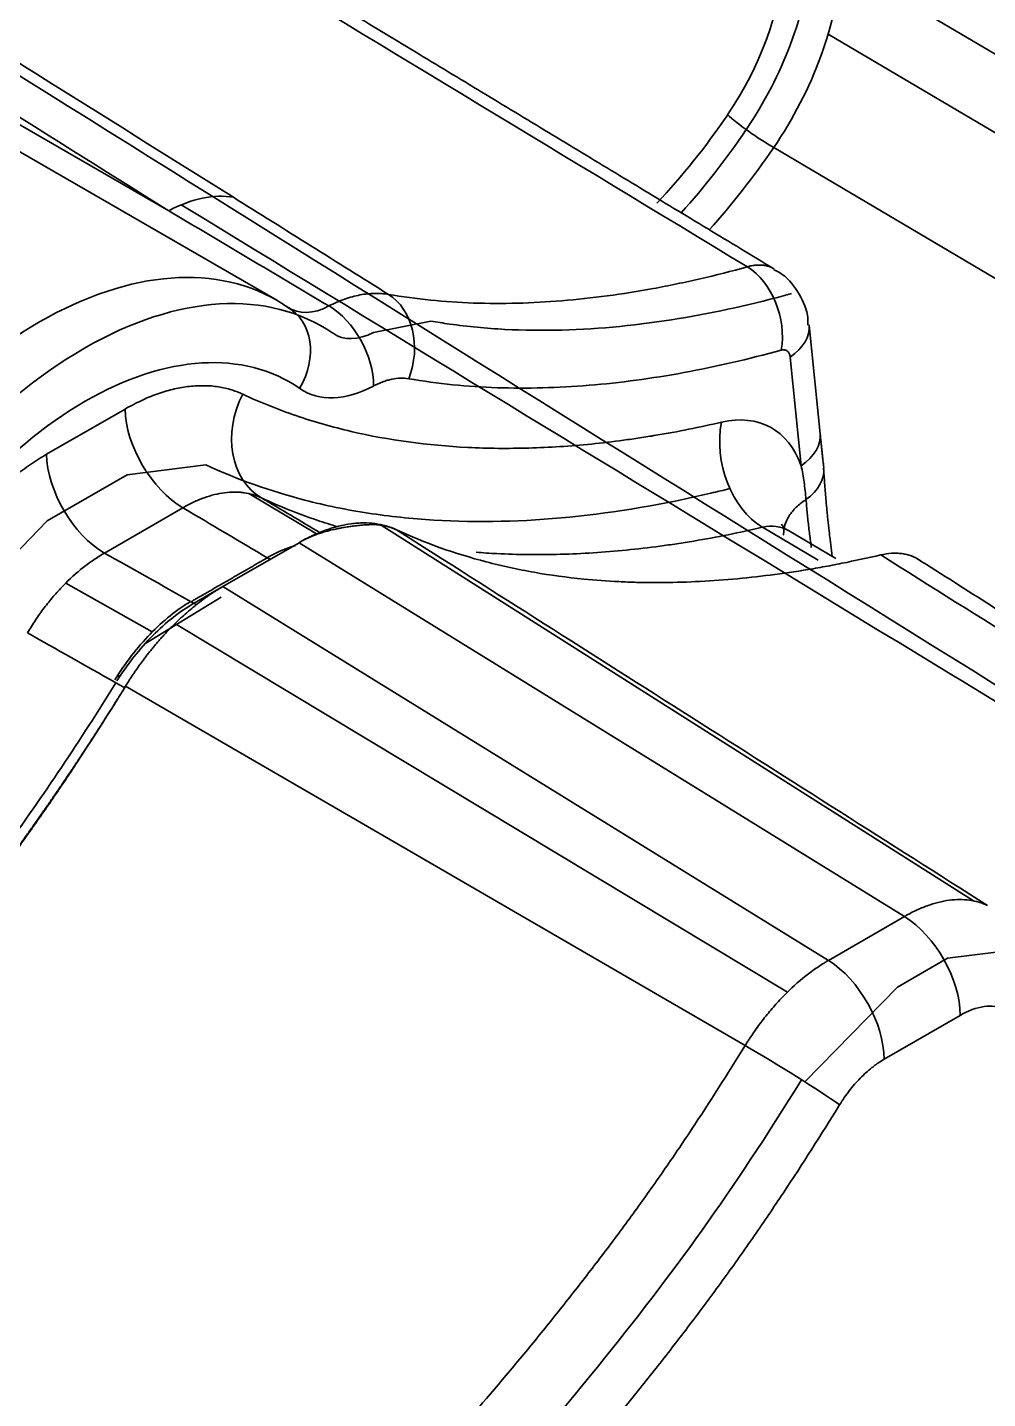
# Model space of a CAD drawing. Header units: millimetres. Extents: x 83 to 1196, y -164 to 735.
# Drawn here: x 1083.37 to 1095.13, y 12.49 to 29.28 of the extents above; entities that cross this region are included whole.
import ezdxf

# ---------------------------------------------------------------- set-up
doc = ezdxf.new("R2010")
doc.units = ezdxf.units.MM
doc.layers.add('1', color=7, linetype='Continuous', true_color=0xffffff)

msp = doc.modelspace()

# ---------------------------------------------------------------- linework, layer by layer
at = {"layer": '1', "color": 7, "linetype": 'Continuous', "lineweight": 35}
for p, q in [((1085.102, 27.039), (1040.562, 52.754)), ((1086.426, 25.943), (1040.468, 52.477)), ((1093.339, 30.071), (1099.925, 26.175)), ((1099.873, 25.245), (1093.18, 29.203)), ((1092.512, 27.814), (1099.314, 23.791)), ((1087.611, 25.549), (1088.314, 25.688)), ((1093.08, 24.309), (1092.945, 25.64)), ((1092.848, 23.917), (1092.713, 25.248)), ((1083.606, 24.056), (1084.567, 24.61)), ((1085.555, 23.928), (1084.594, 23.806)), ((1083.615, 23.241), (1084.594, 23.806)), ((1086.913, 23.083), (1086.083, 23.575)), ((1084.316, 22.846), (1085.277, 23.401)), ((1083.615, 23.241), (1082.681, 22.273)), ((1087.704, 23.188), (1094.96, 18.586)), ((1093.054, 22.761), (1092.375, 23.163)), ((1093.271, 22.779), (1092.692, 23.122)), ((1085.766, 22.436), (1086.698, 22.974)), ((1094.112, 18.394), (1086.698, 22.974)), ((1086.31, 22.789), (1086.343, 22.77)), ((1083.841, 22.477), (1084.901, 21.881)), ((1085.412, 22.232), (1085.766, 22.436)), ((1093.181, 17.857), (1085.766, 22.436)), ((1085.744, 22.307), (1084.811, 21.735)), ((1085.409, 22.233), (1085.377, 22.251)), ((1092.68, 17.468), (1085.179, 21.982)), ((1084.512, 21.348), (1084.469, 21.335)), ((1092.162, 16.815), (1084.574, 21.218)), ((1093.181, 17.857), (1094.112, 18.394)), ((1094.639, 17.883), (1095.469, 17.986)), ((1094.639, 17.883), (1094.029, 17.531)), ((1092.893, 16.369), (1094.029, 17.531)), ((1094.795, 17.184), (1093.863, 16.647))]:
    msp.add_line(p, q, dxfattribs=at)
for centre, major_axis, ratio, start_param, end_param in [((1090.858, 29.258), (1.222, 2.196), 0.587334, 4.56012, 5.401189), ((1090.858, 29.27), (1.467, 2.635), 0.587334, 4.565543, 5.355421), ((1091.213, 29.06), (1.478, 2.628), 0.584525, 4.562807, 5.403875), ((1089.551, 30.509), (2.689, 4.831), 0.587334, 4.30161, 4.56012), ((1092.303, 28.018), (-0.415, 0.283), 0.122232, 0.63326, 2.180303), ((1089.551, 30.522), (2.934, 5.27), 0.587334, 4.343478, 4.562832), ((1089.906, 30.311), (2.945, 5.263), 0.585932, 4.344057, 4.56147), ((1085.102, 25.398), (1.069, 1.702), 0.601127, 0.241982, 0.807342), ((1083.602, 20.9), (2.789, 5.062), 0.590212, 6.271418, 7.88788), ((1092.035, 25.644), (0.215, -0.775), 0.698293, 0.974469, 2.495835), ((1084.17, 20.572), (2.773, 5.071), 0.59226, 6.224569, 7.881745), ((1083.602, 20.9), (2.789, 5.062), 0.590212, 6.225709, 6.271418), ((1087.06, 26.729), (0.465, 0.892), 0.603859, 3.070029, 3.860704), ((1087.042, 25.204), (0.376, -0.711), 0.599593, 0.833144, 2.377782), ((1087.473, 25.293), (-0.136, -0.792), 0.789605, 1.306235, 2.83251), ((1086.138, 25.175), (-0.454, -0.663), 0.804327, 1.651243, 3.204393), ((1087.629, 26.4), (0.482, 0.882), 0.59226, 3.077156, 3.861156), ((1092.145, 25.559), (-0.8, -0.081), 0.610186, 2.297202, 3.144041), ((1084.17, 20.59), (2.387, 4.366), 0.59226, 6.223704, 7.885876), ((1087.629, 26.418), (0.868, 1.588), 0.59226, 3.082111, 3.872786), ((1086.72, 24.404), (0.426, 0.91), 0.805177, 1.519887, 3.06218), ((1085.277, 24.222), (-0.502, 0.87), 0.57735, 0.811578, 2.356194), ((1091.508, 22.622), (0.964, 1.765), 0.592254, 5.797725, 6.768466), ((1092.583, 24.061), (-0.227, 0.979), 0.712502, 1.004846, 2.538805), ((1092.28, 24.228), (-0.8, -0.081), 0.610186, 2.297202, 3.141593), ((1084.316, 23.667), (-0.502, 0.87), 0.57735, 0.811578, 2.356194), ((1092.323, 23.804), (-0.8, -0.08), 0.610891, 2.325254, 3.146871), ((1092.218, 22.233), (0.45, 0.901), 0.613204, 6.239531, 6.745067), ((1094.088, 17.593), (0.5, -0.866), 0.577353, 0.785401, 2.32129), ((1093.156, 17.055), (0.5, -0.866), 0.57735, 0.785398, 2.321288), ((1092.611, 16.497), (0.851, -0.526), 0.041993, 0.616103, 2.151994)]:
    msp.add_ellipse(centre, major_axis=major_axis, ratio=ratio, start_param=start_param, end_param=end_param, dxfattribs=at)
for points, degree, knots in [([(1076.025, 33.238), (1077.13, 32.544), (1078.235, 31.85), (1084.697, 27.799), (1090.064, 24.447), (1095.44, 21.101)], 3, [0, 0, 0, 0, 0.17119, 0.17119, 1, 1, 1, 1]), ([(1095.44, 21.101), (1095.715, 20.93), (1095.99, 20.759), (1096.915, 20.183), (1097.564, 19.778), (1098.857, 18.971), (1099.5, 18.569), (1100.456, 17.968), (1100.773, 17.769), (1101.242, 17.472), (1101.398, 17.373), (1101.705, 17.177), (1101.858, 17.079), (1102.077, 16.936), (1102.149, 16.889), (1102.249, 16.822), (1102.283, 16.799), (1102.309, 16.777), (1102.314, 16.773), (1102.311, 16.772), (1102.307, 16.773), (1102.296, 16.778), (1102.289, 16.781), (1102.255, 16.798), (1102.229, 16.812), (1102.154, 16.854), (1102.106, 16.882), (1102.011, 16.936), (1101.965, 16.963), (1101.826, 17.044), (1101.735, 17.098), (1101.284, 17.365), (1100.933, 17.575), (1099.884, 18.205), (1099.195, 18.622), (1097.822, 19.453), (1097.139, 19.868), (1095.096, 21.11), (1093.741, 21.934), (1090.002, 24.213), (1087.626, 25.664), (1085.256, 27.112)], 3, [0, 0, 0, 0, 0.035281, 0.035281, 0.118924, 0.118924, 0.202567, 0.202567, 0.244388, 0.244388, 0.265299, 0.265299, 0.28621, 0.28621, 0.296665, 0.296665, 0.301893, 0.301893, 0.3032, 0.3032, 0.303853, 0.303853, 0.304507, 0.304507, 0.307121, 0.307121, 0.312348, 0.312348, 0.317576, 0.317576, 0.328032, 0.328032, 0.369853, 0.369853, 0.453496, 0.453496, 0.537139, 0.537139, 0.704425, 0.704425, 1, 1, 1, 1]), ([(1092.519, 26.325), (1092.505, 26.334), (1092.491, 26.341), (1092.462, 26.353), (1092.448, 26.358), (1092.419, 26.366), (1092.404, 26.369), (1092.358, 26.375), (1092.326, 26.376), (1092.276, 26.371), (1092.259, 26.369), (1092.224, 26.362), (1092.207, 26.358), (1092.189, 26.353)], 3, [0, 0, 0, 0, 0.155137, 0.155137, 0.295947, 0.295947, 0.436758, 0.436758, 0.718379, 0.718379, 0.859189, 0.859189, 1, 1, 1, 1]), ([(1092.189, 26.353), (1091.995, 26.299), (1091.803, 26.25), (1091.515, 26.184), (1091.419, 26.163), (1091.229, 26.123), (1091.133, 26.104), (1090.659, 26.017), (1090.285, 25.967), (1089.55, 25.907), (1089.189, 25.897), (1088.48, 25.922), (1088.133, 25.956), (1087.793, 26.015)], 3, [0, 0, 0, 0, 0.125, 0.125, 0.1875, 0.1875, 0.25, 0.25, 0.5, 0.5, 0.75, 0.75, 1, 1, 1, 1]), ([(1092.931, 25.639), (1092.932, 25.681), (1092.926, 25.827), (1092.811, 26.058), (1092.657, 26.25), (1092.538, 26.306), (1092.513, 26.316)], 3, [0, 0, 0, 0, 0.148477, 0.526427, 0.906859, 1, 1, 1, 1]), ([(1087.793, 26.015), (1087.738, 26.024), (1087.681, 26.029), (1087.565, 26.026), (1087.506, 26.02), (1087.414, 26.002), (1087.383, 25.995), (1087.32, 25.977), (1087.289, 25.967), (1087.193, 25.934), (1087.13, 25.906), (1087.065, 25.873)], 3, [0, 0, 0, 0, 0.25, 0.25, 0.5, 0.5, 0.625, 0.625, 0.75, 0.75, 1, 1, 1, 1]), ([(1088.314, 25.688), (1088.39, 25.675), (1088.466, 25.663), (1088.764, 25.62), (1088.99, 25.599), (1089.448, 25.575), (1089.682, 25.572), (1090.388, 25.591), (1090.866, 25.639), (1091.804, 25.793), (1092.265, 25.896), (1092.731, 26.025)], 3, [0, 0, 0, 0, 0.056057, 0.056057, 0.216668, 0.216668, 0.377279, 0.377279, 0.698501, 0.698501, 1, 1, 1, 1]), ([(1092.603, 25.333), (1092.2, 25.221), (1091.802, 25.129), (1091.017, 24.985), (1090.631, 24.933), (1089.869, 24.87), (1089.494, 24.86), (1088.758, 24.885), (1088.396, 24.921), (1088.041, 24.982)], 3, [0, 0, 0, 0, 0.25, 0.25, 0.5, 0.5, 0.75, 0.75, 1, 1, 1, 1]), ([(1092.713, 25.248), (1092.712, 25.256), (1092.711, 25.264), (1092.707, 25.278), (1092.705, 25.285), (1092.699, 25.298), (1092.695, 25.303), (1092.687, 25.313), (1092.678, 25.322), (1092.668, 25.329), (1092.656, 25.333), (1092.65, 25.335), (1092.638, 25.337), (1092.631, 25.337), (1092.618, 25.336), (1092.611, 25.335), (1092.603, 25.333)], 3, [0, 0, 0, 0, 0.125, 0.125, 0.25, 0.25, 0.375, 0.375, 0.5, 0.625, 0.625, 0.75, 0.75, 0.875, 0.875, 1, 1, 1, 1]), ([(1084.567, 24.61), (1084.632, 24.648), (1084.698, 24.682), (1084.796, 24.728), (1084.828, 24.743), (1084.893, 24.77), (1084.926, 24.782), (1085.022, 24.816), (1085.149, 24.855), (1085.335, 24.889), (1085.456, 24.897), (1085.545, 24.897), (1085.574, 24.896), (1085.632, 24.893), (1085.661, 24.89), (1085.746, 24.878), (1085.801, 24.866), (1085.881, 24.843), (1085.907, 24.834), (1085.959, 24.815), (1085.984, 24.804), (1086.009, 24.792)], 3, [0, 0, 0, 0, 0.125, 0.125, 0.1875, 0.1875, 0.25, 0.25, 0.375, 0.5, 0.625, 0.625, 0.6875, 0.6875, 0.75, 0.75, 0.875, 0.875, 0.9375, 0.9375, 1, 1, 1, 1]), ([(1088.041, 24.982), (1088.008, 24.987), (1087.975, 24.989), (1087.906, 24.988), (1087.871, 24.983), (1087.817, 24.972), (1087.798, 24.968), (1087.761, 24.957), (1087.742, 24.951), (1087.686, 24.93), (1087.648, 24.913), (1087.61, 24.893)], 3, [0, 0, 0, 0, 0.25, 0.25, 0.5, 0.5, 0.625, 0.625, 0.75, 0.75, 1, 1, 1, 1]), ([(1086.009, 24.792), (1086.222, 24.693), (1086.439, 24.606), (1086.882, 24.454), (1087.108, 24.39), (1087.798, 24.229), (1088.274, 24.165), (1089.01, 24.128), (1089.259, 24.126), (1089.764, 24.14), (1090.021, 24.156), (1090.41, 24.195), (1090.541, 24.211), (1090.739, 24.238), (1090.805, 24.247), (1090.937, 24.267), (1091.269, 24.32), (1091.603, 24.387), (1091.873, 24.45)], 3, [0, 0, 0, 0, 0.125, 0.125, 0.25, 0.25, 0.5, 0.5, 0.625, 0.625, 0.75, 0.75, 0.8125, 0.8125, 0.84375, 0.84375, 0.875, 1, 1, 1, 1]), ([(1082.192, 22.588), (1082.239, 22.668), (1082.289, 22.746), (1082.366, 22.86), (1082.392, 22.898), (1082.446, 22.972), (1082.473, 23.009), (1082.555, 23.117), (1082.611, 23.187), (1082.698, 23.288), (1082.727, 23.321), (1082.786, 23.386), (1082.816, 23.419), (1082.907, 23.512), (1083.029, 23.631), (1083.217, 23.792), (1083.345, 23.887), (1083.442, 23.954), (1083.475, 23.975), (1083.54, 24.017), (1083.573, 24.037), (1083.606, 24.056)], 3, [0, 0, 0, 0, 0.125, 0.125, 0.1875, 0.1875, 0.25, 0.25, 0.375, 0.375, 0.4375, 0.4375, 0.5, 0.5, 0.625, 0.75, 0.875, 0.875, 0.9375, 0.9375, 1, 1, 1, 1]), ([(1091.975, 23.637), (1091.897, 23.617), (1091.819, 23.598), (1090.573, 23.305), (1089.44, 23.185), (1088.076, 23.267), (1087.807, 23.296), (1087.28, 23.377), (1087.022, 23.43), (1086.349, 23.604), (1085.944, 23.747), (1085.555, 23.928)], 3, [0, 0, 0, 0, 0.033542, 0.033542, 0.537732, 0.537732, 0.663779, 0.663779, 0.789827, 0.789827, 1, 1, 1, 1]), ([(1092.907, 23.503), (1092.901, 23.575), (1092.893, 23.645), (1092.874, 23.783), (1092.862, 23.851), (1092.848, 23.917)], 3, [0, 0, 0, 0, 0.5, 0.5, 1, 1, 1, 1]), ([(1085.277, 23.401), (1085.32, 23.426), (1085.364, 23.449), (1085.429, 23.48), (1085.45, 23.49), (1085.494, 23.508), (1085.515, 23.516), (1085.622, 23.555), (1085.705, 23.575), (1085.827, 23.591), (1085.867, 23.594), (1085.927, 23.594), (1085.947, 23.593), (1085.985, 23.591), (1086.004, 23.589), (1086.061, 23.581), (1086.098, 23.573), (1086.151, 23.557), (1086.169, 23.551), (1086.203, 23.538), (1086.22, 23.531), (1086.237, 23.523)], 3, [0, 0, 0, 0, 0.125, 0.125, 0.1875, 0.1875, 0.25, 0.25, 0.5, 0.5, 0.625, 0.625, 0.6875, 0.6875, 0.75, 0.75, 0.875, 0.875, 0.9375, 0.9375, 1, 1, 1, 1]), ([(1086.237, 23.523), (1086.46, 23.419), (1086.687, 23.328), (1087.003, 23.22), (1087.089, 23.193), (1087.175, 23.167)], 3, [0, 0, 0, 0, 0.732198, 0.732198, 1, 1, 1, 1]), ([(1092.634, 23.065), (1092.633, 23.069), (1092.633, 23.074), (1092.632, 23.116), (1092.638, 23.154), (1092.661, 23.23), (1092.678, 23.267), (1092.725, 23.34), (1092.754, 23.375), (1092.823, 23.442), (1092.863, 23.474), (1092.907, 23.503)], 3, [0, 0, 0, 0, 0.028123, 0.028123, 0.271092, 0.271092, 0.514061, 0.514061, 0.757031, 0.757031, 1, 1, 1, 1]), ([(1092.972, 22.915), (1092.969, 22.941), (1092.961, 22.995), (1092.951, 23.078), (1092.941, 23.162), (1092.931, 23.246), (1092.923, 23.331), (1092.915, 23.417), (1092.91, 23.474), (1092.907, 23.503)], 3, [0, 0, 0, 0, 0.137, 0.280678, 0.42436, 0.56809, 0.711912, 0.855867, 1, 1, 1, 1]), ([(1087.89, 23.132), (1087.808, 23.17), (1087.721, 23.195), (1087.583, 23.214), (1087.536, 23.217), (1087.462, 23.216), (1087.438, 23.215), (1087.387, 23.212), (1087.362, 23.209), (1087.234, 23.192), (1087.13, 23.166), (1086.97, 23.108), (1086.916, 23.086), (1086.835, 23.048), (1086.807, 23.034), (1086.752, 23.005), (1086.725, 22.99), (1086.698, 22.974)], 3, [0, 0, 0, 0, 0.25, 0.25, 0.375, 0.375, 0.4375, 0.4375, 0.5, 0.5, 0.75, 0.75, 0.875, 0.875, 0.9375, 0.9375, 1, 1, 1, 1]), ([(1086.698, 22.974), (1086.704, 22.977), (1086.714, 22.983), (1086.73, 22.992), (1086.746, 23), (1086.762, 23.008), (1086.777, 23.016), (1086.792, 23.024), (1086.808, 23.031), (1086.823, 23.038), (1086.837, 23.045), (1086.852, 23.051), (1086.879, 23.062), (1086.92, 23.078), (1086.979, 23.097), (1087.034, 23.113), (1087.081, 23.125), (1087.116, 23.134), (1087.147, 23.14), (1087.175, 23.146), (1087.198, 23.151), (1087.224, 23.156), (1087.253, 23.161), (1087.286, 23.166), (1087.319, 23.172), (1087.35, 23.176), (1087.397, 23.182), (1087.456, 23.188), (1087.523, 23.193), (1087.588, 23.196), (1087.638, 23.195), (1087.678, 23.192), (1087.701, 23.189), (1087.721, 23.186), (1087.74, 23.182), (1087.756, 23.179), (1087.773, 23.175), (1087.791, 23.17), (1087.812, 23.163), (1087.832, 23.156), (1087.852, 23.149), (1087.871, 23.141), (1087.884, 23.135), (1087.89, 23.132)], 3, [0, 0, 0, 0, 0.012265, 0.024352, 0.036262, 0.047995, 0.059551, 0.070931, 0.082134, 0.093162, 0.104015, 0.114692, 0.125196, 0.161424, 0.203108, 0.250257, 0.27761, 0.302358, 0.3245, 0.344037, 0.36097, 0.375299, 0.400741, 0.42586, 0.45066, 0.475146, 0.499321, 0.562104, 0.623774, 0.676857, 0.749357, 0.776004, 0.80033, 0.822336, 0.842022, 0.859389, 0.874436, 0.896445, 0.918016, 0.939154, 0.959861, 0.980141, 1, 1, 1, 1]), ([(1092.696, 23.121), (1092.694, 23.121), (1092.645, 23.137), (1092.61, 23.197), (1092.609, 23.199)], 3, [0, 0, 0, 0, 0.038808, 1, 1, 1, 1]), ([(1090.185, 22.528), (1089.98, 22.548), (1089.676, 22.59), (1089.38, 22.648), (1089.184, 22.69), (1089.087, 22.714), (1088.608, 22.839), (1088.241, 22.97), (1087.89, 23.132)], 3, [0, 0, 0, 0, 0.25, 0.375, 0.375, 0.5, 0.5, 1, 1, 1, 1]), ([(1088.867, 22.856), (1088.951, 22.85), (1089.035, 22.844), (1089.377, 22.827), (1089.637, 22.824), (1090.166, 22.839), (1090.435, 22.856), (1090.843, 22.897), (1090.98, 22.913), (1091.187, 22.941), (1091.256, 22.95), (1091.394, 22.971), (1091.742, 23.027), (1092.092, 23.097), (1092.375, 23.163)], 3, [0, 0, 0, 0, 0.076079, 0.076079, 0.307059, 0.307059, 0.53804, 0.53804, 0.65353, 0.65353, 0.711275, 0.711275, 0.76902, 1, 1, 1, 1]), ([(1083.372, 21.869), (1083.404, 21.922), (1083.436, 21.974), (1083.488, 22.05), (1083.505, 22.076), (1083.54, 22.125), (1083.558, 22.15), (1083.613, 22.222), (1083.651, 22.268), (1083.708, 22.336), (1083.728, 22.358), (1083.768, 22.402), (1083.788, 22.423), (1083.888, 22.527), (1083.971, 22.602), (1084.098, 22.703), (1084.141, 22.735), (1084.207, 22.779), (1084.228, 22.793), (1084.272, 22.821), (1084.294, 22.834), (1084.316, 22.846)], 3, [0, 0, 0, 0, 0.125, 0.125, 0.1875, 0.1875, 0.25, 0.25, 0.375, 0.375, 0.4375, 0.4375, 0.5, 0.5, 0.75, 0.75, 0.875, 0.875, 0.9375, 0.9375, 1, 1, 1, 1]), ([(1086.656, 22.939), (1086.628, 22.931), (1086.599, 22.922), (1086.484, 22.88), (1086.397, 22.839), (1086.31, 22.789)], 3, [0, 0, 0, 0, 0.251882, 0.251882, 1, 1, 1, 1]), ([(1094.301, 22.758), (1094.269, 22.779), (1094.235, 22.797), (1094.18, 22.818), (1094.161, 22.824), (1094.122, 22.833), (1094.102, 22.837), (1094.062, 22.842), (1094.041, 22.844), (1093.999, 22.845), (1093.977, 22.845), (1093.912, 22.841), (1093.868, 22.834), (1093.822, 22.823)], 3, [0, 0, 0, 0, 0.25, 0.25, 0.375, 0.375, 0.5, 0.5, 0.625, 0.625, 0.75, 0.75, 1, 1, 1, 1]), ([(1093.822, 22.823), (1093.663, 22.787), (1093.504, 22.753), (1093.268, 22.705), (1093.189, 22.69), (1093.032, 22.662), (1092.798, 22.622), (1092.565, 22.589), (1092.257, 22.551), (1092.104, 22.535), (1091.648, 22.497), (1091.273, 22.481), (1090.906, 22.486), (1090.76, 22.49), (1090.688, 22.493), (1090.471, 22.504), (1090.327, 22.514), (1090.185, 22.528)], 3, [0, 0, 0, 0, 0.125, 0.125, 0.1875, 0.1875, 0.25, 0.375, 0.375, 0.5, 0.5, 0.75, 0.8125, 0.8125, 0.875, 0.875, 1, 1, 1, 1]), ([(1084.574, 21.218), (1084.579, 21.225), (1084.588, 21.24), (1084.602, 21.262), (1084.616, 21.285), (1084.63, 21.307), (1084.645, 21.329), (1084.659, 21.351), (1084.674, 21.372), (1084.689, 21.394), (1084.704, 21.416), (1084.719, 21.437), (1084.734, 21.458), (1084.749, 21.48), (1084.765, 21.501), (1084.78, 21.522), (1084.796, 21.543), (1084.811, 21.563), (1084.827, 21.584), (1084.843, 21.605), (1084.859, 21.625), (1084.875, 21.645), (1084.891, 21.665), (1084.908, 21.685), (1084.924, 21.705), (1084.94, 21.725), (1084.957, 21.744), (1084.974, 21.763), (1084.99, 21.783), (1085.007, 21.802), (1085.024, 21.821), (1085.041, 21.839), (1085.058, 21.858), (1085.075, 21.876), (1085.093, 21.895), (1085.11, 21.913), (1085.123, 21.926), (1085.134, 21.938), (1085.145, 21.949), (1085.162, 21.965), (1085.184, 21.987), (1085.211, 22.014), (1085.245, 22.045), (1085.296, 22.093), (1085.362, 22.15), (1085.426, 22.202), (1085.473, 22.239), (1085.505, 22.263), (1085.538, 22.287), (1085.57, 22.311), (1085.603, 22.333), (1085.635, 22.355), (1085.668, 22.377), (1085.701, 22.397), (1085.733, 22.417), (1085.755, 22.43), (1085.766, 22.436)], 3, [0, 0, 0, 0, 0.014261, 0.028527, 0.042796, 0.057068, 0.071344, 0.085623, 0.099904, 0.114188, 0.128474, 0.142762, 0.157052, 0.171343, 0.185635, 0.199928, 0.214221, 0.228515, 0.242809, 0.257103, 0.271396, 0.285689, 0.299981, 0.314271, 0.32856, 0.342847, 0.357133, 0.371418, 0.385701, 0.399984, 0.414266, 0.428547, 0.442829, 0.45711, 0.471391, 0.485672, 0.499954, 0.504382, 0.513283, 0.526659, 0.544508, 0.566834, 0.593636, 0.624919, 0.690659, 0.749274, 0.774371, 0.799466, 0.824559, 0.849648, 0.874731, 0.899806, 0.924872, 0.949927, 0.97497, 1, 1, 1, 1]), ([(1085.371, 22.254), (1085.286, 22.204), (1085.202, 22.145), (1085.036, 22.011), (1084.954, 21.936), (1084.796, 21.772), (1084.72, 21.684), (1084.575, 21.496), (1084.507, 21.397), (1084.443, 21.294)], 3, [0, 0, 0, 0, 0.25, 0.25, 0.5, 0.5, 0.75, 0.75, 1, 1, 1, 1]), ([(1085.411, 22.232), (1085.326, 22.182), (1085.24, 22.124), (1085.07, 21.992), (1084.987, 21.917), (1084.827, 21.755), (1084.749, 21.667), (1084.602, 21.481), (1084.532, 21.382), (1084.468, 21.28)], 3, [0, 0, 0, 0, 0.25, 0.25, 0.5, 0.5, 0.75, 0.75, 1, 1, 1, 1]), ([(1084.454, 21.258), (1084.238, 20.908), (1084.016, 20.562), (1083.56, 19.881), (1083.326, 19.545), (1082.849, 18.885), (1082.606, 18.561), (1082.11, 17.924), (1081.858, 17.611), (1081.346, 16.998), (1081.087, 16.698), (1080.561, 16.11), (1080.295, 15.822), (1079.757, 15.259), (1079.485, 14.984), (1078.938, 14.447), (1078.661, 14.186), (1078.383, 13.931)], 3, [0, 0, 0, 0, 0.125, 0.125, 0.25, 0.25, 0.375, 0.375, 0.5, 0.5, 0.625, 0.625, 0.75, 0.75, 0.875, 0.875, 1, 1, 1, 1]), ([(1084.575, 21.217), (1084.018, 20.315), (1083.392, 19.434), (1082.782, 18.576), (1082.117, 17.754)], 2, [0, 0, 0, 0.5, 0.5, 1, 1, 1]), ([(1084.575, 21.217), (1084.387, 20.913), (1084.195, 20.61), (1083.901, 20.163), (1083.802, 20.014), (1083.601, 19.721), (1083.398, 19.429), (1083.191, 19.143), (1082.981, 18.86), (1082.875, 18.719), (1082.554, 18.301), (1082.337, 18.026), (1082.117, 17.754)], 3, [0, 0, 0, 0, 0.25, 0.25, 0.375, 0.375, 0.5, 0.625, 0.625, 0.75, 0.75, 1, 1, 1, 1]), ([(1084.562, 21.197), (1084.548, 21.205), (1084.532, 21.214), (1084.492, 21.236), (1084.468, 21.25), (1084.442, 21.265)], 3, [0, 0, 0, 0, 0.451192, 0.451192, 1, 1, 1, 1]), ([(1094.112, 18.394), (1094.124, 18.401), (1094.136, 18.408), (1094.159, 18.421), (1094.194, 18.44), (1094.229, 18.457), (1094.276, 18.479), (1094.299, 18.49), (1094.346, 18.509), (1094.369, 18.518), (1094.437, 18.543), (1094.483, 18.557), (1094.572, 18.58), (1094.617, 18.588), (1094.748, 18.606), (1094.831, 18.606), (1094.948, 18.589), (1094.986, 18.581), (1095.042, 18.565), (1095.06, 18.558), (1095.096, 18.545), (1095.113, 18.537), (1095.131, 18.529)], 3, [0, 0, 0, 0, 0.03125, 0.03125, 0.0625, 0.125, 0.125, 0.1875, 0.1875, 0.25, 0.25, 0.375, 0.375, 0.5, 0.5, 0.75, 0.75, 0.875, 0.875, 0.9375, 0.9375, 1, 1, 1, 1]), ([(1092.162, 16.815), (1092.171, 16.829), (1092.179, 16.843), (1092.197, 16.871), (1092.224, 16.912), (1092.251, 16.953), (1092.289, 17.007), (1092.308, 17.033), (1092.346, 17.086), (1092.366, 17.112), (1092.425, 17.188), (1092.466, 17.237), (1092.549, 17.333), (1092.591, 17.379), (1092.722, 17.513), (1092.811, 17.594), (1092.926, 17.685), (1092.949, 17.702), (1092.995, 17.736), (1093.041, 17.769), (1093.099, 17.807), (1093.134, 17.829), (1093.157, 17.843), (1093.169, 17.85), (1093.181, 17.857)], 3, [0, 0, 0, 0, 0.03125, 0.03125, 0.0625, 0.125, 0.125, 0.1875, 0.1875, 0.25, 0.25, 0.375, 0.375, 0.5, 0.5, 0.75, 0.75, 0.8125, 0.8125, 0.875, 0.9375, 0.96875, 0.96875, 1, 1, 1, 1]), ([(1095.339, 17.257), (1095.32, 17.265), (1095.301, 17.273), (1095.262, 17.284), (1095.241, 17.289), (1095.179, 17.298), (1095.134, 17.298), (1095.041, 17.286), (1094.993, 17.273), (1094.919, 17.246), (1094.895, 17.236), (1094.845, 17.212), (1094.82, 17.199), (1094.795, 17.184)], 3, [0, 0, 0, 0, 0.125, 0.125, 0.25, 0.25, 0.5, 0.5, 0.75, 0.75, 0.875, 0.875, 1, 1, 1, 1]), ([(1086.129, 9.533), (1086.199, 9.597), (1086.268, 9.661), (1086.406, 9.789), (1086.613, 9.984), (1086.818, 10.182), (1087.091, 10.449), (1087.227, 10.584), (1087.498, 10.858), (1087.632, 10.996), (1088.033, 11.416), (1088.297, 11.702), (1088.819, 12.286), (1089.077, 12.585), (1089.395, 12.967), (1089.459, 13.043), (1089.585, 13.197), (1089.648, 13.275), (1089.836, 13.507), (1089.96, 13.664), (1090.207, 13.979), (1090.33, 14.138), (1090.573, 14.459), (1090.693, 14.621), (1090.93, 14.948), (1091.047, 15.114), (1091.278, 15.447), (1091.392, 15.615), (1091.729, 16.123), (1091.948, 16.467), (1092.162, 16.815)], 3, [0, 0, 0, 0, 0.03125, 0.03125, 0.0625, 0.125, 0.125, 0.1875, 0.1875, 0.25, 0.25, 0.375, 0.375, 0.5, 0.5, 0.53125, 0.53125, 0.5625, 0.5625, 0.625, 0.625, 0.6875, 0.6875, 0.75, 0.75, 0.8125, 0.8125, 0.875, 0.875, 1, 1, 1, 1]), ([(1093.863, 16.647), (1093.838, 16.632), (1093.813, 16.616), (1093.776, 16.591), (1093.764, 16.582), (1093.739, 16.564), (1093.727, 16.554), (1093.665, 16.505), (1093.618, 16.462), (1093.524, 16.367), (1093.48, 16.315), (1093.416, 16.234), (1093.396, 16.205), (1093.356, 16.148), (1093.336, 16.118), (1093.318, 16.088)], 3, [0, 0, 0, 0, 0.125, 0.125, 0.1875, 0.1875, 0.25, 0.25, 0.5, 0.5, 0.75, 0.75, 0.875, 0.875, 1, 1, 1, 1]), ([(1092.852, 16.396), (1091.999, 15.014), (1091.29, 14.034), (1089.412, 11.716), (1088.257, 10.435), (1086.781, 9.082), (1086.743, 9.047), (1086.705, 9.013)], 3, [0, 0, 0, 0, 0.492606, 0.492606, 0.986972, 0.986972, 1, 1, 1, 1]), ([(1093.318, 16.088), (1093.094, 15.725), (1092.865, 15.365), (1092.512, 14.834), (1092.393, 14.658), (1092.152, 14.309), (1092.03, 14.136), (1091.781, 13.794), (1091.656, 13.624), (1091.402, 13.288), (1091.274, 13.122), (1091.016, 12.792), (1090.886, 12.629), (1090.689, 12.385), (1090.624, 12.304), (1090.492, 12.143), (1090.426, 12.063), (1090.226, 11.824), (1090.092, 11.666), (1089.823, 11.353), (1089.687, 11.198), (1089.278, 10.74), (1089.002, 10.441), (1088.582, 10.001), (1088.442, 9.857), (1088.159, 9.571), (1088.017, 9.429), (1087.589, 9.01), (1087.301, 8.737), (1087.011, 8.471)], 3, [0, 0, 0, 0, 0.125, 0.125, 0.1875, 0.1875, 0.25, 0.25, 0.3125, 0.3125, 0.375, 0.375, 0.4375, 0.4375, 0.46875, 0.46875, 0.5, 0.5, 0.5625, 0.5625, 0.625, 0.625, 0.75, 0.75, 0.8125, 0.8125, 0.875, 0.875, 1, 1, 1, 1])]:
    msp.add_open_spline(points, degree=degree, knots=knots, dxfattribs=at)
for points, degree in [([(1085.894, 27.204), (1082.682, 29.217), (1079.472, 31.231), (1076.268, 33.247)], 3), ([(1075.542, 33.058), (1078.724, 31.049), (1081.911, 29.043), (1085.102, 27.039)], 3), ([(1092.189, 26.353), (1090.002, 27.676), (1087.815, 29), (1085.628, 30.324)], 3), ([(1092.519, 26.325), (1089.243, 28.307), (1085.968, 30.289)], 2), ([(1085.894, 27.204), (1086.528, 26.808), (1087.161, 26.411), (1087.793, 26.015)], 3), ([(1085.102, 27.039), (1085.756, 26.65), (1086.411, 26.262), (1087.065, 25.873)], 3), ([(1093.125, 23.887), (1093.08, 24.309)], 1), ([(1093.23, 22.799), (1093.155, 23.346), (1093.123, 23.884)], 2), ([(1086.237, 23.523), (1086.478, 23.381), (1086.718, 23.238), (1086.959, 23.095)], 3), ([(1085.277, 23.401), (1085.621, 23.197), (1085.966, 22.993), (1086.31, 22.788)], 3), ([(1095.131, 18.529), (1092.717, 20.064), (1090.304, 21.598), (1087.89, 23.132)], 3), ([(1085.371, 22.254), (1085.019, 22.451), (1084.668, 22.649), (1084.316, 22.846)], 3), ([(1086.31, 22.789), (1085.377, 22.251)], 1), ([(1101.163, 18.213), (1098.716, 19.75), (1096.269, 21.287), (1093.822, 22.823)], 3), ([(1101.517, 18.17), (1094.271, 22.777)], 1), ([(1085.446, 22.214), (1085.434, 22.219), (1085.421, 22.226), (1085.409, 22.233)], 3), ([(1084.442, 21.265), (1084.086, 21.466), (1083.729, 21.668), (1083.372, 21.869)], 3)]:
    msp.add_open_spline(points, degree=degree, dxfattribs=at)

doc.saveas('drawing.dxf')
